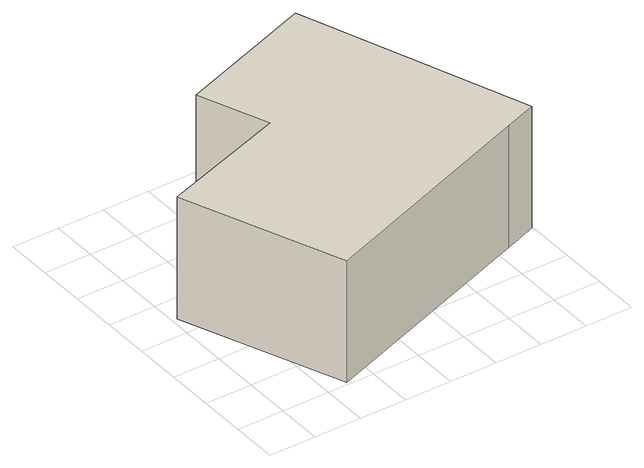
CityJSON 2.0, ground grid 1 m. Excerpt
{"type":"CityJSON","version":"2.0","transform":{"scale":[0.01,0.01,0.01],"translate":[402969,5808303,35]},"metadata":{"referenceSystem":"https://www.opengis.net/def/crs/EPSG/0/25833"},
"CityObjects":{
"building1":{"type":"Building","attributes":{"Gemeindeschluessel":"11000009","BezugspunktDach":"2200","function":"31001_2000","measuredHeight":2.69,"storeysAboveGround":1},"address":[{"country":"Germany","locality":"Berlin","thoroughfareNumber":"22 (1)","thoroughfareName":"Tegernseestraße"}],"geometry":[{"type":"Solid","lod":"1","boundaries":[[[[0,1,2,3,4,5,6]],[[7,8,9,10,11,12,13]],[[7,13,6,5]],[[8,7,5,4]],[[9,8,4,3]],[[10,9,3,2]],[[11,10,2,1]],[[12,11,1,0]],[[13,12,0,6]]]]}]}
},
"vertices":[
[145,5,274],[629,181,274],[697,206,274],[519,691,274],[224,586,274],[282,437,274],[11,346,274],[282,437,5],[224,586,5],[519,691,5],[697,206,5],[629,181,5],[145,5,5],[11,346,5]
]}
